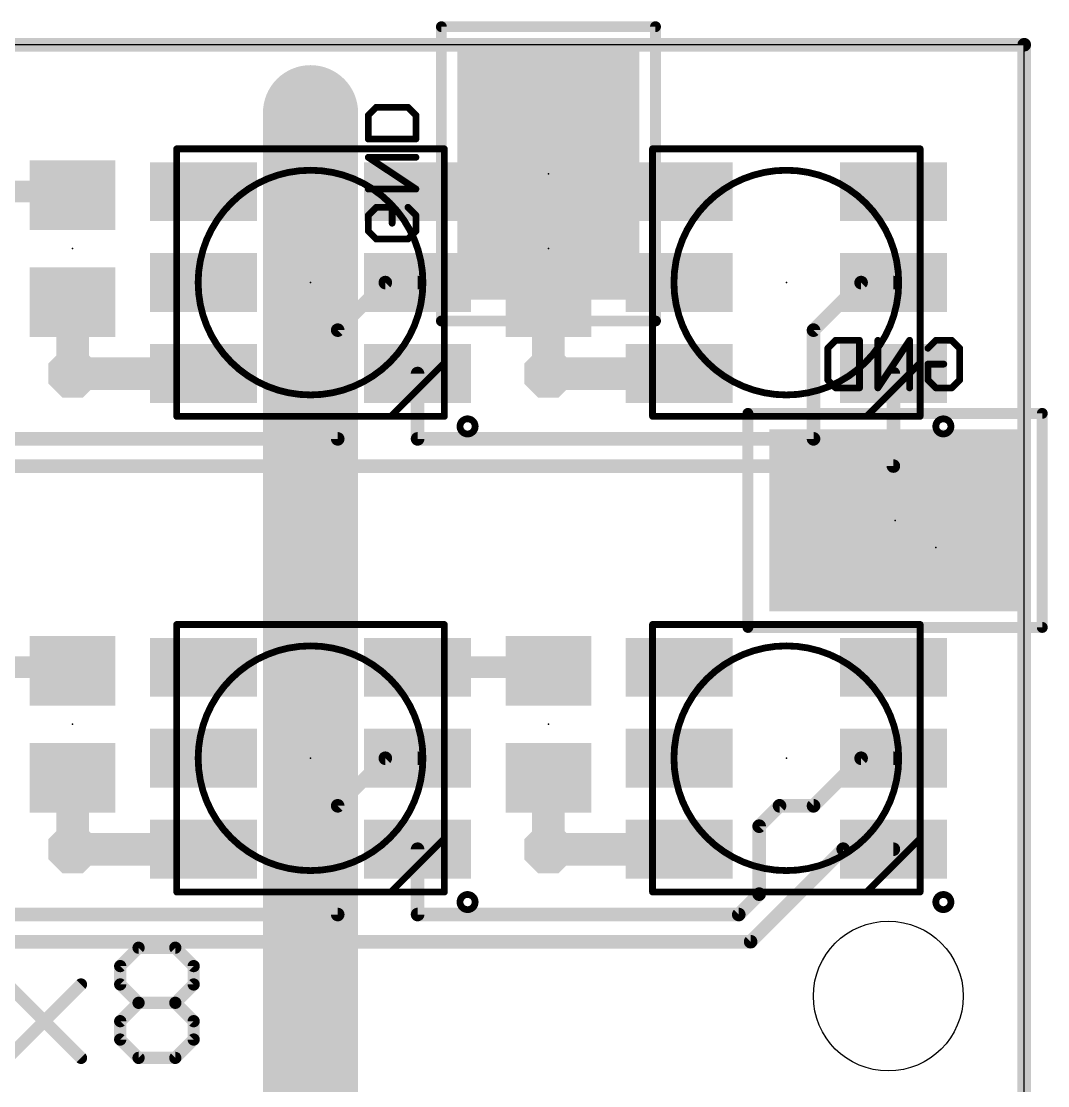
# Model space of a CAD drawing. Extents: x -36 to 36, y -36 to 36.
# Drawn here: x 16.82 to 36, y 16.1 to 36 of the extents above; entities that cross this region are included whole.
import ezdxf

# ---------------------------------------------------------------- set-up
doc = ezdxf.new("R2010")
doc.units = 0
for name, color, linetype in [('1', 12, 'CONTINUOUS'), ('16', 132, 'CONTINUOUS'), ('18', 4, 'CONTINUOUS'), ('20', 53, 'CONTINUOUS'), ('21', 40, 'CONTINUOUS'), ('22', 6, 'CONTINUOUS'), ('23', 53, 'CONTINUOUS'), ('24', 53, 'CONTINUOUS'), ('39', 12, 'CONTINUOUS'), ('41', 12, 'CONTINUOUS')]:
    doc.layers.add(name, color=color, linetype=linetype)

# ---------------------------------------------------------------- blocks, each defined once
blk = doc.blocks.new('RECT')
blk.add_solid([(-0.5, -0.5), (0.5, -0.5), (-0.5, 0.5), (0.5, 0.5)])
blk = doc.blocks.new('PIE')
at = {"const_width": 0.5}
blk.add_lwpolyline([(0, -0.25, 1), (0, 0.25, 1), (0, -0.25)], format="xyb", dxfattribs=at)
blk = doc.blocks.new('OCTAGONV')
at = {"const_width": 0.5}
blk.add_lwpolyline([(-0.25, -0.1036), (-0.25, 0.1036), (-0.1036, 0.25), (0.1036, 0.25), (0.25, 0.1036), (0.25, -0.1036), (0.1036, -0.25), (-0.1036, -0.25), (-0.25, -0.1036), (-0.25, 0.1036)], dxfattribs=at)
blk = doc.blocks.new('ROUNDV')
at = {"const_width": 0.5}
blk.add_lwpolyline([(0, -0.25, 1), (0, 0.25, 1), (0, -0.25)], format="xyb", dxfattribs=at)

msp = doc.modelspace()

# ---------------------------------------------------------------- linework, layer by layer
at = {"layer": '1'}
for points, const_width in [([(35.56, 35.56), (-35.56, 35.56)], 0.254), ([(35.56, -35.56), (35.56, 35.56)], 0.254), ([(15.335, 32.815), (17.78, 32.815)], 0.4064), ([(17.78, 32.815), (17.78, 32.75)], 0.4064), ([(24.225, 32.815), (26.67, 32.815)], 0.4064), ([(26.67, 32.815), (26.67, 32.75)], 0.4064), ([(23.622, 31.115), (22.733, 30.226)], 0.254), ([(24.225, 31.115), (23.622, 31.115)], 0.254), ([(32.512, 31.115), (31.623, 30.226)], 0.254), ([(33.115, 31.115), (32.512, 31.115)], 0.254), ([(17.78, 30.75), (17.78, 29.415)], 0.6096), ([(26.67, 30.75), (26.67, 29.415)], 0.6096), ([(22.733, 30.226), (22.733, 28.194)], 0.254), ([(31.623, 30.226), (31.623, 28.194)], 0.254), ([(17.78, 29.415), (20.225, 29.415)], 0.6096), ([(26.67, 29.415), (29.115, 29.415)], 0.6096), ([(24.225, 29.415), (24.225, 28.194)], 0.254), ([(33.115, 27.686), (33.115, 29.415)], 0.254), ([(15.335, 28.194), (22.733, 28.194)], 0.254), ([(24.225, 28.194), (31.623, 28.194)], 0.254), ([(33.115, 27.686), (-25.4, 27.686)], 0.254), ([(15.335, 23.925), (17.78, 23.925)], 0.4064), ([(17.78, 23.925), (17.78, 23.86)], 0.4064), ([(24.225, 23.925), (26.67, 23.925)], 0.4064), ([(26.67, 23.925), (26.67, 23.86)], 0.4064), ([(23.622, 22.225), (22.733, 21.336)], 0.254), ([(24.225, 22.225), (23.622, 22.225)], 0.254), ([(32.512, 22.225), (31.623, 21.336)], 0.254), ([(33.115, 22.225), (32.512, 22.225)], 0.254), ([(17.78, 21.86), (17.78, 20.525)], 0.6096), ([(26.67, 21.86), (26.67, 20.525)], 0.6096), ([(22.733, 21.336), (22.733, 19.304)], 0.254), ([(30.607, 20.955), (30.988, 21.336)], 0.254), ([(30.988, 21.336), (31.623, 21.336)], 0.254), ([(30.607, 19.685), (30.607, 20.955)], 0.254), ([(17.78, 20.525), (20.225, 20.525)], 0.6096), ([(26.67, 20.525), (29.115, 20.525)], 0.6096), ([(24.225, 20.525), (24.225, 19.304)], 0.254), ([(30.448, 18.796), (32.177, 20.525)], 0.254), ([(32.177, 20.525), (33.115, 20.525)], 0.254), ([(30.226, 19.304), (30.607, 19.685)], 0.254), ([(22.733, 19.304), (15.335, 19.304)], 0.254), ([(30.226, 19.304), (24.225, 19.304)], 0.254), ([(30.448, 18.796), (-29.159, 18.796)], 0.254)]:
    msp.add_lwpolyline(points, dxfattribs=dict(at, const_width=const_width))
for points, const_width in [([(35.6235, 35.56, 1), (35.4965, 35.56)], 0.127), ([(35.56, 35.4965, 1), (35.56, 35.6235)], 0.127), ([(17.8816, 32.815, 1), (17.6784, 32.815)], 0.2032), ([(17.6784, 32.75, 1), (17.8816, 32.75)], 0.2032), ([(17.78, 32.7134, 1), (17.78, 32.9166)], 0.2032), ([(24.225, 32.9166, 1), (24.225, 32.7134)], 0.2032), ([(26.7716, 32.815, 1), (26.5684, 32.815)], 0.2032), ([(26.5684, 32.75, 1), (26.7716, 32.75)], 0.2032), ([(26.67, 32.7134, 1), (26.67, 32.9166)], 0.2032), ([(23.622, 31.1785, 1), (23.622, 31.0515)], 0.127), ([(23.6669, 31.0701, 1), (23.5771, 31.1599)], 0.127), ([(24.225, 31.0515, 1), (24.225, 31.1785)], 0.127), ([(32.512, 31.1785, 1), (32.512, 31.0515)], 0.127), ([(32.5569, 31.0701, 1), (32.4671, 31.1599)], 0.127), ([(33.115, 31.0515, 1), (33.115, 31.1785)], 0.127), ([(17.9324, 30.75, 1), (17.6276, 30.75)], 0.3048), ([(26.8224, 30.75, 1), (26.5176, 30.75)], 0.3048), ([(22.7965, 30.226, 1), (22.6695, 30.226)], 0.127), ([(22.6881, 30.2709, 1), (22.7779, 30.1811)], 0.127), ([(31.6865, 30.226, 1), (31.5595, 30.226)], 0.127), ([(31.5781, 30.2709, 1), (31.6679, 30.1811)], 0.127), ([(17.78, 29.5674, 1), (17.78, 29.2626)], 0.3048), ([(20.225, 29.2626, 1), (20.225, 29.5674)], 0.3048), ([(26.67, 29.5674, 1), (26.67, 29.2626)], 0.3048), ([(29.115, 29.2626, 1), (29.115, 29.5674)], 0.3048), ([(17.6276, 29.415, 1), (17.9324, 29.415)], 0.3048), ([(24.2885, 29.415, 1), (24.1615, 29.415)], 0.127), ([(26.5176, 29.415, 1), (26.8224, 29.415)], 0.3048), ([(33.1785, 29.415, 1), (33.0515, 29.415)], 0.127), ([(22.6695, 28.194, 1), (22.7965, 28.194)], 0.127), ([(22.733, 28.1305, 1), (22.733, 28.2575)], 0.127), ([(24.225, 28.2575, 1), (24.225, 28.1305)], 0.127), ([(24.1615, 28.194, 1), (24.2885, 28.194)], 0.127), ([(31.5595, 28.194, 1), (31.6865, 28.194)], 0.127), ([(31.623, 28.1305, 1), (31.623, 28.2575)], 0.127), ([(33.0515, 27.686, 1), (33.1785, 27.686)], 0.127), ([(33.115, 27.6225, 1), (33.115, 27.7495)], 0.127), ([(17.8816, 23.925, 1), (17.6784, 23.925)], 0.2032), ([(17.78, 23.8234, 1), (17.78, 24.0266)], 0.2032), ([(24.225, 24.0266, 1), (24.225, 23.8234)], 0.2032), ([(26.7716, 23.925, 1), (26.5684, 23.925)], 0.2032), ([(26.67, 23.8234, 1), (26.67, 24.0266)], 0.2032), ([(17.6784, 23.86, 1), (17.8816, 23.86)], 0.2032), ([(26.5684, 23.86, 1), (26.7716, 23.86)], 0.2032), ([(23.622, 22.2885, 1), (23.622, 22.1615)], 0.127), ([(23.6669, 22.1801, 1), (23.5771, 22.2699)], 0.127), ([(24.225, 22.1615, 1), (24.225, 22.2885)], 0.127), ([(32.512, 22.2885, 1), (32.512, 22.1615)], 0.127), ([(32.5569, 22.1801, 1), (32.4671, 22.2699)], 0.127), ([(33.115, 22.1615, 1), (33.115, 22.2885)], 0.127), ([(17.9324, 21.86, 1), (17.6276, 21.86)], 0.3048), ([(26.8224, 21.86, 1), (26.5176, 21.86)], 0.3048), ([(22.7965, 21.336, 1), (22.6695, 21.336)], 0.127), ([(22.6881, 21.3809, 1), (22.7779, 21.2911)], 0.127), ([(30.988, 21.3995, 1), (30.988, 21.2725)], 0.127), ([(31.0329, 21.2911, 1), (30.9431, 21.3809)], 0.127), ([(31.5781, 21.3809, 1), (31.6679, 21.2911)], 0.127), ([(31.623, 21.2725, 1), (31.623, 21.3995)], 0.127), ([(30.6705, 20.955, 1), (30.5435, 20.955)], 0.127), ([(30.5621, 20.9999, 1), (30.6519, 20.9101)], 0.127), ([(17.78, 20.6774, 1), (17.78, 20.3726)], 0.3048), ([(20.225, 20.3726, 1), (20.225, 20.6774)], 0.3048), ([(26.67, 20.6774, 1), (26.67, 20.3726)], 0.3048), ([(29.115, 20.3726, 1), (29.115, 20.6774)], 0.3048), ([(17.6276, 20.525, 1), (17.9324, 20.525)], 0.3048), ([(24.2885, 20.525, 1), (24.1615, 20.525)], 0.127), ([(26.5176, 20.525, 1), (26.8224, 20.525)], 0.3048), ([(32.177, 20.5885, 1), (32.177, 20.4615)], 0.127), ([(32.2219, 20.4801, 1), (32.1321, 20.5699)], 0.127), ([(33.115, 20.4615, 1), (33.115, 20.5885)], 0.127), ([(30.5435, 19.685, 1), (30.6705, 19.685)], 0.127), ([(30.6519, 19.6401, 1), (30.5621, 19.7299)], 0.127), ([(22.6695, 19.304, 1), (22.7965, 19.304)], 0.127), ([(22.733, 19.2405, 1), (22.733, 19.3675)], 0.127), ([(24.225, 19.3675, 1), (24.225, 19.2405)], 0.127), ([(24.1615, 19.304, 1), (24.2885, 19.304)], 0.127), ([(30.1811, 19.3489, 1), (30.2709, 19.2591)], 0.127), ([(30.226, 19.2405, 1), (30.226, 19.3675)], 0.127), ([(30.4031, 18.8409, 1), (30.4929, 18.7511)], 0.127), ([(30.448, 18.7325, 1), (30.448, 18.8595)], 0.127)]:
    msp.add_lwpolyline(points, format="xyb", dxfattribs=dict(at, const_width=const_width))
at = {"layer": '16'}
for points, const_width in [([(35.56, 35.56), (-35.56, 35.56)], 0.254), ([(35.56, -35.56), (35.56, 35.56)], 0.254), ([(22.225, 25.908), (22.225, 34.29)], 1.778), ([(22.225, 16.764), (22.225, 25.908)], 1.778), ([(22.225, 8.255), (22.225, 16.764)], 1.778)]:
    msp.add_lwpolyline(points, dxfattribs=dict(at, const_width=const_width))
for points, const_width in [([(35.6235, 35.56, 1), (35.4965, 35.56)], 0.127), ([(35.56, 35.4965, 1), (35.56, 35.6235)], 0.127), ([(22.6695, 34.29, 1), (21.7805, 34.29)], 0.889), ([(22.6695, 25.908, 1), (21.7805, 25.908)], 0.889), ([(21.7805, 25.908, 1), (22.6695, 25.908)], 0.889), ([(22.6695, 16.764, 1), (21.7805, 16.764)], 0.889), ([(21.7805, 16.764, 1), (22.6695, 16.764)], 0.889)]:
    msp.add_lwpolyline(points, format="xyb", dxfattribs=dict(at, const_width=const_width))
at = {"layer": '20'}
for p, q in [((35.56, 35.56), (-35.56, 35.56)), ((35.56, -35.56), (35.56, 35.56))]:
    msp.add_line(p, q, dxfattribs=at)
msp.add_circle((33.02, 17.78), 1.4, dxfattribs=at)
at = {"layer": '21'}
for points, const_width in [([(19.725, 33.6468, 1), (19.725, 33.5832)], 0.0635), ([(19.7568, 33.615, 1), (19.6933, 33.615)], 0.0635), ([(24.7568, 33.615, 1), (24.6933, 33.615)], 0.0635), ([(24.725, 33.5832, 1), (24.725, 33.6468)], 0.0635), ([(28.615, 33.6468, 1), (28.615, 33.5832)], 0.0635), ([(28.6468, 33.615, 1), (28.5833, 33.615)], 0.0635), ([(33.6468, 33.615, 1), (33.5832, 33.615)], 0.0635), ([(33.615, 33.5832, 1), (33.615, 33.6468)], 0.0635), ([(22.225, 29.015, 1), (22.225, 33.215, 1), (22.225, 29.015)], 0.127), ([(31.115, 29.015, 1), (31.115, 33.215, 1), (31.115, 29.015)], 0.127), ([(24.7568, 29.615, 1), (24.6933, 29.615)], 0.0635), ([(24.6933, 29.615, 1), (24.7568, 29.615)], 0.0635), ([(24.7475, 29.5925, 1), (24.7025, 29.6375)], 0.0635), ([(33.6468, 29.615, 1), (33.5832, 29.615)], 0.0635), ([(33.5832, 29.615, 1), (33.6468, 29.615)], 0.0635), ([(33.6375, 29.5925, 1), (33.5925, 29.6375)], 0.0635), ([(19.725, 28.6468, 1), (19.725, 28.5833)], 0.0635), ([(23.7025, 28.6375, 1), (23.7475, 28.5925)], 0.0635), ([(23.725, 28.6468, 1), (23.725, 28.5833)], 0.0635), ([(23.725, 28.5833, 1), (23.725, 28.6468)], 0.0635), ([(24.725, 28.5833, 1), (24.725, 28.6468)], 0.0635), ([(28.615, 28.6468, 1), (28.615, 28.5833)], 0.0635), ([(32.5925, 28.6375, 1), (32.6375, 28.5925)], 0.0635), ([(32.615, 28.6468, 1), (32.615, 28.5833)], 0.0635), ([(32.615, 28.5833, 1), (32.615, 28.6468)], 0.0635), ([(33.615, 28.5833, 1), (33.615, 28.6468)], 0.0635), ([(19.6933, 28.615, 1), (19.7568, 28.615)], 0.0635), ([(24.6933, 28.615, 1), (24.7568, 28.615)], 0.0635), ([(25.159, 28.2856, 1), (25.159, 28.5684, 1), (25.159, 28.2856)], 0.127), ([(28.5833, 28.615, 1), (28.6468, 28.615)], 0.0635), ([(33.5832, 28.615, 1), (33.6468, 28.615)], 0.0635), ([(34.049, 28.2856, 1), (34.049, 28.5684, 1), (34.049, 28.2856)], 0.127), ([(19.725, 24.7568, 1), (19.725, 24.6933)], 0.0635), ([(19.7568, 24.725, 1), (19.6933, 24.725)], 0.0635), ([(24.7568, 24.725, 1), (24.6933, 24.725)], 0.0635), ([(24.725, 24.6933, 1), (24.725, 24.7568)], 0.0635), ([(28.615, 24.7568, 1), (28.615, 24.6933)], 0.0635), ([(28.6468, 24.725, 1), (28.5833, 24.725)], 0.0635), ([(33.6468, 24.725, 1), (33.5832, 24.725)], 0.0635), ([(33.615, 24.6933, 1), (33.615, 24.7568)], 0.0635), ([(22.225, 20.125, 1), (22.225, 24.325, 1), (22.225, 20.125)], 0.127), ([(31.115, 20.125, 1), (31.115, 24.325, 1), (31.115, 20.125)], 0.127), ([(24.7568, 20.725, 1), (24.6933, 20.725)], 0.0635), ([(24.6933, 20.725, 1), (24.7568, 20.725)], 0.0635), ([(24.7475, 20.7025, 1), (24.7025, 20.7475)], 0.0635), ([(33.6468, 20.725, 1), (33.5832, 20.725)], 0.0635), ([(33.5832, 20.725, 1), (33.6468, 20.725)], 0.0635), ([(33.6375, 20.7025, 1), (33.5925, 20.7475)], 0.0635), ([(19.725, 19.7568, 1), (19.725, 19.6933)], 0.0635), ([(19.6933, 19.725, 1), (19.7568, 19.725)], 0.0635), ([(23.7025, 19.7475, 1), (23.7475, 19.7025)], 0.0635), ([(23.725, 19.7568, 1), (23.725, 19.6933)], 0.0635), ([(23.725, 19.6933, 1), (23.725, 19.7568)], 0.0635), ([(24.6933, 19.725, 1), (24.7568, 19.725)], 0.0635), ([(24.725, 19.6933, 1), (24.725, 19.7568)], 0.0635), ([(25.159, 19.3956, 1), (25.159, 19.6784, 1), (25.159, 19.3956)], 0.127), ([(28.615, 19.7568, 1), (28.615, 19.6933)], 0.0635), ([(28.5833, 19.725, 1), (28.6468, 19.725)], 0.0635), ([(32.5925, 19.7475, 1), (32.6375, 19.7025)], 0.0635), ([(32.615, 19.7568, 1), (32.615, 19.6933)], 0.0635), ([(32.615, 19.6933, 1), (32.615, 19.7568)], 0.0635), ([(33.5832, 19.725, 1), (33.6468, 19.725)], 0.0635), ([(33.615, 19.6933, 1), (33.615, 19.7568)], 0.0635), ([(34.049, 19.3956, 1), (34.049, 19.6784, 1), (34.049, 19.3956)], 0.127), ([(19.0118, 18.7406, 1), (19.0118, 18.6263)], 0.1143), ([(19.0523, 18.643, 1), (18.9714, 18.7239)], 0.1143), ([(19.7386, 18.7239, 1), (19.6578, 18.643)], 0.1143), ([(19.6982, 18.6263, 1), (19.6982, 18.7406)], 0.1143), ([(18.7258, 18.3403, 1), (18.6115, 18.3403)], 0.1143), ([(18.6282, 18.3807, 1), (18.7091, 18.2999)], 0.1143), ([(20.0986, 18.3403, 1), (19.9843, 18.3403)], 0.1143), ([(20.001, 18.2999, 1), (20.0818, 18.3807)], 0.1143), ([(17.9769, 17.9567, 1), (17.8961, 18.0375)], 0.1143), ([(18.7091, 18.0375, 1), (18.6282, 17.9567)], 0.1143), ([(20.0818, 17.9567, 1), (20.001, 18.0375)], 0.1143), ([(18.6115, 17.9971, 1), (18.7258, 17.9971)], 0.1143), ([(19.9843, 17.9971, 1), (20.0986, 17.9971)], 0.1143), ([(19.0118, 17.711, 1), (19.0118, 17.5967)], 0.1143), ([(19.0523, 17.6135, 1), (18.9714, 17.6943)], 0.1143), ([(18.9714, 17.6135, 1), (19.0523, 17.6943)], 0.1143), ([(19.7386, 17.6943, 1), (19.6578, 17.6135)], 0.1143), ([(19.6578, 17.6943, 1), (19.7386, 17.6135)], 0.1143), ([(19.6982, 17.5967, 1), (19.6982, 17.711)], 0.1143), ([(18.7258, 17.3107, 1), (18.6115, 17.3107)], 0.1143), ([(18.6282, 17.3511, 1), (18.7091, 17.2703)], 0.1143), ([(20.0986, 17.3107, 1), (19.9843, 17.3107)], 0.1143), ([(20.001, 17.2703, 1), (20.0818, 17.3511)], 0.1143), ([(18.7091, 17.0079, 1), (18.6282, 16.9271)], 0.1143), ([(18.6115, 16.9675, 1), (18.7258, 16.9675)], 0.1143), ([(19.9843, 16.9675, 1), (20.0986, 16.9675)], 0.1143), ([(20.0818, 16.9271, 1), (20.001, 17.0079)], 0.1143), ([(17.8961, 16.5839, 1), (17.9769, 16.6647)], 0.1143), ([(19.0118, 16.6815, 1), (19.0118, 16.5672)], 0.1143), ([(18.9714, 16.5839, 1), (19.0523, 16.6647)], 0.1143), ([(19.6578, 16.6647, 1), (19.7386, 16.5839)], 0.1143), ([(19.6982, 16.5672, 1), (19.6982, 16.6815)], 0.1143)]:
    msp.add_lwpolyline(points, format="xyb", dxfattribs=dict(at, const_width=const_width))
for points, const_width in [([(19.725, 33.615), (24.725, 33.615)], 0.127), ([(19.725, 28.615), (19.725, 33.615)], 0.127), ([(24.725, 33.615), (24.725, 29.615)], 0.127), ([(28.615, 33.615), (33.615, 33.615)], 0.127), ([(28.615, 28.615), (28.615, 33.615)], 0.127), ([(33.615, 33.615), (33.615, 29.615)], 0.127), ([(23.725, 28.615), (24.725, 29.615)], 0.127), ([(24.725, 29.615), (24.725, 28.615)], 0.127), ([(32.615, 28.615), (33.615, 29.615)], 0.127), ([(33.615, 29.615), (33.615, 28.615)], 0.127), ([(23.725, 28.615), (19.725, 28.615)], 0.127), ([(24.725, 28.615), (23.725, 28.615)], 0.127), ([(32.615, 28.615), (28.615, 28.615)], 0.127), ([(33.615, 28.615), (32.615, 28.615)], 0.127), ([(19.725, 24.725), (24.725, 24.725)], 0.127), ([(19.725, 19.725), (19.725, 24.725)], 0.127), ([(24.725, 24.725), (24.725, 20.725)], 0.127), ([(28.615, 24.725), (33.615, 24.725)], 0.127), ([(28.615, 19.725), (28.615, 24.725)], 0.127), ([(33.615, 24.725), (33.615, 20.725)], 0.127), ([(23.725, 19.725), (24.725, 20.725)], 0.127), ([(24.725, 20.725), (24.725, 19.725)], 0.127), ([(32.615, 19.725), (33.615, 20.725)], 0.127), ([(33.615, 20.725), (33.615, 19.725)], 0.127), ([(23.725, 19.725), (19.725, 19.725)], 0.127), ([(24.725, 19.725), (23.725, 19.725)], 0.127), ([(32.615, 19.725), (28.615, 19.725)], 0.127), ([(33.615, 19.725), (32.615, 19.725)], 0.127), ([(18.6686, 18.3403), (19.0118, 18.6835)], 0.2286), ([(19.0118, 18.6835), (19.6982, 18.6835)], 0.2286), ([(19.6982, 18.6835), (20.0414, 18.3403)], 0.2286), ([(18.6686, 17.9971), (18.6686, 18.3403)], 0.2286), ([(20.0414, 18.3403), (20.0414, 17.9971)], 0.2286), ([(16.5637, 17.9971), (17.9365, 16.6243)], 0.2286), ([(16.5637, 16.6243), (17.9365, 17.9971)], 0.2286), ([(19.0118, 17.6539), (18.6686, 17.9971)], 0.2286), ([(20.0414, 17.9971), (19.6982, 17.6539)], 0.2286), ([(18.6686, 17.3107), (19.0118, 17.6539)], 0.2286), ([(19.0118, 17.6539), (19.6982, 17.6539)], 0.2286), ([(19.6982, 17.6539), (20.0414, 17.3107)], 0.2286), ([(18.6686, 16.9675), (18.6686, 17.3107)], 0.2286), ([(20.0414, 17.3107), (20.0414, 16.9675)], 0.2286), ([(19.0118, 16.6243), (18.6686, 16.9675)], 0.2286), ([(20.0414, 16.9675), (19.6982, 16.6243)], 0.2286), ([(19.6982, 16.6243), (19.0118, 16.6243)], 0.2286)]:
    msp.add_lwpolyline(points, dxfattribs=dict(at, const_width=const_width))
at = {"layer": '22'}
for points, const_width in [([(24.67, 35.897), (24.67, 30.397)], 0.2032), ([(28.67, 35.897), (24.67, 35.897)], 0.2032), ([(28.67, 30.397), (28.67, 35.897)], 0.2032), ([(23.3045, 34.2439), (23.4528, 34.3922)], 0.127), ([(23.4528, 34.3922), (24.046, 34.3922)], 0.127), ([(24.046, 34.3922), (24.1943, 34.2439)], 0.127), ([(23.3045, 33.799), (23.3045, 34.2439)], 0.127), ([(24.1943, 34.2439), (24.1943, 33.799)], 0.127), ([(24.1943, 33.799), (23.3045, 33.799)], 0.127), ([(24.1943, 32.8635), (23.3045, 33.4566)], 0.127), ([(23.3045, 33.4566), (24.1943, 33.4566)], 0.127), ([(23.3045, 32.8635), (24.1943, 32.8635)], 0.127), ([(23.3045, 32.3728), (23.4528, 32.5211)], 0.127), ([(23.3045, 32.0762), (23.3045, 32.3728)], 0.127), ([(23.4528, 32.5211), (23.7494, 32.5211)], 0.127), ([(23.7494, 32.5211), (23.7494, 32.2245)], 0.127), ([(24.046, 32.5211), (24.1943, 32.3728)], 0.127), ([(24.1943, 32.3728), (24.1943, 32.0762)], 0.127), ([(23.4528, 31.9279), (23.3045, 32.0762)], 0.127), ([(24.1943, 32.0762), (24.046, 31.9279)], 0.127), ([(24.046, 31.9279), (23.4528, 31.9279)], 0.127), ([(24.67, 30.397), (28.67, 30.397)], 0.2032), ([(31.8893, 29.888), (32.0376, 30.0363)], 0.127), ([(32.0376, 30.0363), (32.4825, 30.0363)], 0.127), ([(32.4825, 30.0363), (32.4825, 29.1465)], 0.127), ([(33.418, 30.0363), (32.8248, 29.1465)], 0.127), ([(32.8248, 29.1465), (32.8248, 30.0363)], 0.127), ([(33.418, 29.1465), (33.418, 30.0363)], 0.127), ([(33.7603, 29.888), (33.9086, 30.0363)], 0.127), ([(33.9086, 30.0363), (34.2052, 30.0363)], 0.127), ([(34.2052, 30.0363), (34.3535, 29.888)], 0.127), ([(31.8893, 29.2948), (31.8893, 29.888)], 0.127), ([(34.3535, 29.888), (34.3535, 29.2948)], 0.127), ([(33.7603, 29.2948), (33.7603, 29.5914)], 0.127), ([(33.7603, 29.5914), (34.0569, 29.5914)], 0.127), ([(32.0376, 29.1465), (31.8893, 29.2948)], 0.127), ([(33.9086, 29.1465), (33.7603, 29.2948)], 0.127), ([(34.3535, 29.2948), (34.2052, 29.1465)], 0.127), ([(32.4825, 29.1465), (32.0376, 29.1465)], 0.127), ([(34.2052, 29.1465), (33.9086, 29.1465)], 0.127), ([(35.897, 28.67), (30.397, 28.67)], 0.2032), ([(30.397, 28.67), (30.397, 24.67)], 0.2032), ([(35.897, 24.67), (35.897, 28.67)], 0.2032), ([(30.397, 24.67), (35.897, 24.67)], 0.2032)]:
    msp.add_lwpolyline(points, dxfattribs=dict(at, const_width=const_width))
for points, const_width in [([(24.7208, 35.897, 1), (24.6192, 35.897)], 0.1016), ([(24.67, 35.9478, 1), (24.67, 35.8462)], 0.1016), ([(28.7208, 35.897, 1), (28.6192, 35.897)], 0.1016), ([(28.67, 35.8462, 1), (28.67, 35.9478)], 0.1016), ([(23.4528, 34.4239, 1), (23.4528, 34.3604)], 0.0635), ([(23.4752, 34.3697, 1), (23.4303, 34.4146)], 0.0635), ([(24.0684, 34.4146, 1), (24.0235, 34.3697)], 0.0635), ([(24.046, 34.3604, 1), (24.046, 34.4239)], 0.0635), ([(23.282, 34.2663, 1), (23.327, 34.2214)], 0.0635), ([(23.3362, 34.2439, 1), (23.2728, 34.2439)], 0.0635), ([(24.226, 34.2439, 1), (24.1625, 34.2439)], 0.0635), ([(24.1718, 34.2214, 1), (24.2167, 34.2663)], 0.0635), ([(23.3045, 33.8307, 1), (23.3045, 33.7672)], 0.0635), ([(23.2728, 33.799, 1), (23.3362, 33.799)], 0.0635), ([(24.1625, 33.799, 1), (24.226, 33.799)], 0.0635), ([(24.1943, 33.7672, 1), (24.1943, 33.8307)], 0.0635), ([(23.3221, 33.4831, 1), (23.2869, 33.4302)], 0.0635), ([(23.3045, 33.4884, 1), (23.3045, 33.4249)], 0.0635), ([(24.1943, 33.4249, 1), (24.1943, 33.4884)], 0.0635), ([(23.3045, 32.8952, 1), (23.3045, 32.8317)], 0.0635), ([(24.1766, 32.837, 1), (24.2119, 32.8899)], 0.0635), ([(24.1943, 32.8317, 1), (24.1943, 32.8952)], 0.0635), ([(23.3362, 32.3728, 1), (23.2728, 32.3728)], 0.0635), ([(23.4528, 32.5529, 1), (23.4528, 32.4894)], 0.0635), ([(23.4752, 32.4987, 1), (23.4303, 32.5436)], 0.0635), ([(23.7811, 32.5211, 1), (23.7176, 32.5211)], 0.0635), ([(23.7494, 32.4894, 1), (23.7494, 32.5529)], 0.0635), ([(24.0684, 32.5436, 1), (24.0235, 32.4987)], 0.0635), ([(24.226, 32.3728, 1), (24.1625, 32.3728)], 0.0635), ([(23.282, 32.3953, 1), (23.327, 32.3504)], 0.0635), ([(23.7176, 32.2245, 1), (23.7811, 32.2245)], 0.0635), ([(24.1718, 32.3504, 1), (24.2167, 32.3953)], 0.0635), ([(23.327, 32.0987, 1), (23.282, 32.0538)], 0.0635), ([(23.2728, 32.0762, 1), (23.3362, 32.0762)], 0.0635), ([(24.1625, 32.0762, 1), (24.226, 32.0762)], 0.0635), ([(24.2167, 32.0538, 1), (24.1718, 32.0987)], 0.0635), ([(23.4528, 31.9597, 1), (23.4528, 31.8962)], 0.0635), ([(23.4303, 31.9055, 1), (23.4752, 31.9504)], 0.0635), ([(24.0235, 31.9504, 1), (24.0684, 31.9055)], 0.0635), ([(24.046, 31.8962, 1), (24.046, 31.9597)], 0.0635), ([(24.67, 30.4478, 1), (24.67, 30.3462)], 0.1016), ([(24.6192, 30.397, 1), (24.7208, 30.397)], 0.1016), ([(28.6192, 30.397, 1), (28.7208, 30.397)], 0.1016), ([(28.67, 30.3462, 1), (28.67, 30.4478)], 0.1016), ([(32.0376, 30.068, 1), (32.0376, 30.0045)], 0.0635), ([(32.06, 30.0138, 1), (32.0151, 30.0587)], 0.0635), ([(32.5142, 30.0363, 1), (32.4507, 30.0363)], 0.0635), ([(32.4825, 30.0045, 1), (32.4825, 30.068)], 0.0635), ([(32.8566, 30.0363, 1), (32.7931, 30.0363)], 0.0635), ([(33.4497, 30.0363, 1), (33.3862, 30.0363)], 0.0635), ([(33.4444, 30.0186, 1), (33.3916, 30.0539)], 0.0635), ([(33.9086, 30.068, 1), (33.9086, 30.0045)], 0.0635), ([(33.9311, 30.0138, 1), (33.8862, 30.0587)], 0.0635), ([(34.2277, 30.0587, 1), (34.1828, 30.0138)], 0.0635), ([(34.2052, 30.0045, 1), (34.2052, 30.068)], 0.0635), ([(31.921, 29.888, 1), (31.8575, 29.888)], 0.0635), ([(31.8668, 29.9104, 1), (31.9117, 29.8655)], 0.0635), ([(33.7379, 29.9104, 1), (33.7828, 29.8655)], 0.0635), ([(34.3853, 29.888, 1), (34.3218, 29.888)], 0.0635), ([(34.331, 29.8655, 1), (34.376, 29.9104)], 0.0635), ([(33.7921, 29.5914, 1), (33.7286, 29.5914)], 0.0635), ([(33.7603, 29.6231, 1), (33.7603, 29.5596)], 0.0635), ([(34.0569, 29.5596, 1), (34.0569, 29.6231)], 0.0635), ([(31.9117, 29.3172, 1), (31.8668, 29.2723)], 0.0635), ([(31.8575, 29.2948, 1), (31.921, 29.2948)], 0.0635), ([(33.7286, 29.2948, 1), (33.7921, 29.2948)], 0.0635), ([(33.7828, 29.3172, 1), (33.7379, 29.2723)], 0.0635), ([(34.3218, 29.2948, 1), (34.3853, 29.2948)], 0.0635), ([(34.376, 29.2723, 1), (34.331, 29.3172)], 0.0635), ([(32.0376, 29.1782, 1), (32.0376, 29.1148)], 0.0635), ([(32.0151, 29.124, 1), (32.06, 29.169)], 0.0635), ([(32.4507, 29.1465, 1), (32.5142, 29.1465)], 0.0635), ([(32.4825, 29.1148, 1), (32.4825, 29.1782)], 0.0635), ([(32.7984, 29.1641, 1), (32.8512, 29.1289)], 0.0635), ([(32.7931, 29.1465, 1), (32.8566, 29.1465)], 0.0635), ([(33.3862, 29.1465, 1), (33.4497, 29.1465)], 0.0635), ([(33.9086, 29.1782, 1), (33.9086, 29.1148)], 0.0635), ([(33.8862, 29.124, 1), (33.9311, 29.169)], 0.0635), ([(34.1828, 29.169, 1), (34.2277, 29.124)], 0.0635), ([(34.2052, 29.1148, 1), (34.2052, 29.1782)], 0.0635), ([(30.397, 28.7208, 1), (30.397, 28.6192)], 0.1016), ([(30.4478, 28.67, 1), (30.3462, 28.67)], 0.1016), ([(35.9478, 28.67, 1), (35.8462, 28.67)], 0.1016), ([(35.897, 28.6192, 1), (35.897, 28.7208)], 0.1016), ([(30.397, 24.7208, 1), (30.397, 24.6192)], 0.1016), ([(30.3462, 24.67, 1), (30.4478, 24.67)], 0.1016), ([(35.8462, 24.67, 1), (35.9478, 24.67)], 0.1016), ([(35.897, 24.6192, 1), (35.897, 24.7208)], 0.1016)]:
    msp.add_lwpolyline(points, format="xyb", dxfattribs=dict(at, const_width=const_width))
at = {"layer": '23'}
for p in [(17.78, 31.75), (26.67, 31.75), (22.225, 31.115), (31.115, 31.115), (33.909, 26.162), (17.78, 22.86), (26.67, 22.86), (22.225, 22.225), (31.115, 22.225)]:
    msp.add_point(p, dxfattribs=at)
at = {"layer": '24'}
for p in [(26.67, 33.147), (33.147, 26.67)]:
    msp.add_point(p, dxfattribs=at)
at = {"layer": '39'}
for points, const_width in [([(33.909, 26.912, 0.4142), (33.159, 26.162)], 0.5), ([(34.659, 26.162, 0.4142), (33.909, 26.912)], 0.5), ([(33.909, 27.037, 1), (33.909, 26.787)], 0.25), ([(33.909, 26.787, 1), (33.909, 27.037)], 0.25), ([(33.159, 26.162, 0.4142), (33.909, 25.412)], 0.5), ([(33.284, 26.162, 1), (33.034, 26.162)], 0.25), ([(33.034, 26.162, 1), (33.284, 26.162)], 0.25), ([(33.909, 25.412, 0.4142), (34.659, 26.162)], 0.5), ([(34.784, 26.162, 1), (34.534, 26.162)], 0.25), ([(34.534, 26.162, 1), (34.784, 26.162)], 0.25), ([(33.909, 25.537, 1), (33.909, 25.287)], 0.25), ([(33.909, 25.287, 1), (33.909, 25.537)], 0.25)]:
    msp.add_lwpolyline(points, format="xyb", dxfattribs=dict(at, const_width=const_width))
at = {"layer": '41'}
for points, const_width in [([(33.909, 26.912, 0.4142), (33.159, 26.162)], 0.5), ([(34.659, 26.162, 0.4142), (33.909, 26.912)], 0.5), ([(33.909, 27.037, 1), (33.909, 26.787)], 0.25), ([(33.909, 26.787, 1), (33.909, 27.037)], 0.25), ([(33.159, 26.162, 0.4142), (33.909, 25.412)], 0.5), ([(33.284, 26.162, 1), (33.034, 26.162)], 0.25), ([(33.034, 26.162, 1), (33.284, 26.162)], 0.25), ([(33.909, 25.412, 0.4142), (34.659, 26.162)], 0.5), ([(34.784, 26.162, 1), (34.534, 26.162)], 0.25), ([(34.534, 26.162, 1), (34.784, 26.162)], 0.25), ([(33.909, 25.537, 1), (33.909, 25.287)], 0.25), ([(33.909, 25.287, 1), (33.909, 25.537)], 0.25)]:
    msp.add_lwpolyline(points, format="xyb", dxfattribs=dict(at, const_width=const_width))

# ---------------------------------------------------------------- block references
at = {"layer": '1', "xscale": 1.3, "yscale": 1.6, "rotation": 270}
for p in [(17.78, 32.75), (26.67, 32.75), (17.78, 30.75), (26.67, 30.75), (17.78, 23.86), (26.67, 23.86), (17.78, 21.86), (26.67, 21.86)]:
    msp.add_blockref('RECT', p, dxfattribs=at)
at = {"layer": '1', "xscale": 2, "yscale": 1.1}
for p in [(20.225, 32.815), (24.225, 32.815), (29.115, 32.815), (33.115, 32.815), (20.225, 31.115), (24.225, 31.115), (29.115, 31.115), (33.115, 31.115), (20.225, 29.415), (24.225, 29.415), (29.115, 29.415), (33.115, 29.415), (20.225, 23.925), (24.225, 23.925), (29.115, 23.925), (33.115, 23.925), (20.225, 22.225), (24.225, 22.225), (29.115, 22.225), (33.115, 22.225), (20.225, 20.525), (24.225, 20.525), (29.115, 20.525), (33.115, 20.525)]:
    msp.add_blockref('RECT', p, dxfattribs=at)
at = {"layer": '1'}
msp.add_blockref('PIE', (33.909, 26.162), dxfattribs=at)
at = {"layer": '16', "xscale": 4.7, "yscale": 3.4}
for p, rotation in [((26.67, 33.147), 270), ((33.147, 26.67), 180)]:
    msp.add_blockref('RECT', p, dxfattribs=dict(at, rotation=rotation))
at = {"layer": '18', "xscale": 0.9064, "yscale": 0.9064}
for name, p in [('ROUNDV', (22.225, 34.29)), ('ROUNDV', (22.225, 34.29)), ('OCTAGONV', (17.78, 29.415)), ('OCTAGONV', (17.78, 29.415)), ('OCTAGONV', (26.67, 29.415)), ('OCTAGONV', (26.67, 29.415)), ('ROUNDV', (22.225, 25.908)), ('ROUNDV', (22.225, 25.908)), ('OCTAGONV', (17.78, 20.525)), ('OCTAGONV', (17.78, 20.525)), ('OCTAGONV', (26.67, 20.525)), ('OCTAGONV', (26.67, 20.525)), ('ROUNDV', (22.225, 16.764)), ('ROUNDV', (22.225, 16.764))]:
    msp.add_blockref(name, p, dxfattribs=at)

doc.saveas('drawing.dxf')
